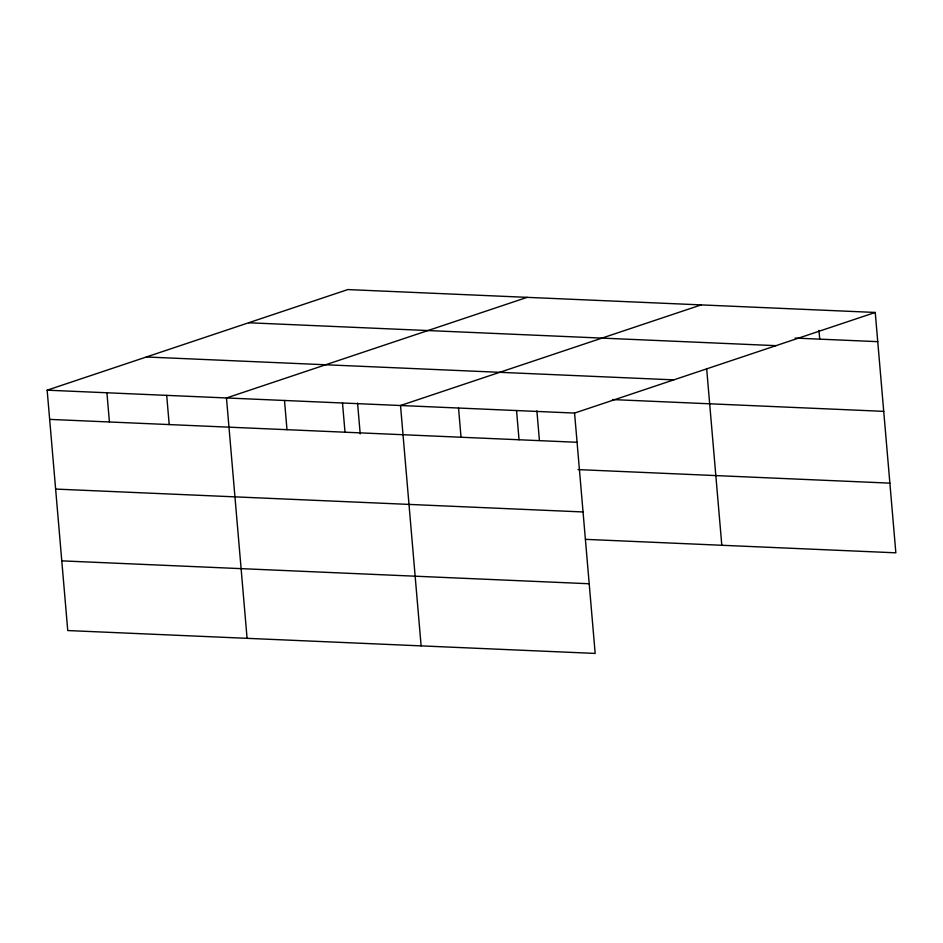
<?xml version="1.0" encoding="UTF-8"?>
<svg xmlns="http://www.w3.org/2000/svg" width="943" height="943" viewBox="0 0 943 943"><rect width="100%" height="100%" fill="white"/><g stroke="black" fill="none" stroke-linecap="round" stroke-linejoin="round"><path stroke-width="1.41" d="M875.245 312.451L574.57 413.069L595.174 653.428L67.755 630.549L47.15 390.178L347.826 289.572L875.245 312.451L895.85 552.822L585.462 539.349M527.149 297.351L226.473 397.97L247.078 638.328M701.191 304.895L400.516 405.514L421.12 645.884M795.079 338.077L877.744 341.661M248.61 322.765L776.018 345.657M146.377 356.984L673.785 379.864M612.502 399.573L883.721 411.348M47.15 390.178L574.57 413.069M49.649 419.387L577.069 442.279M578.047 469.602L889.874 483.134M55.625 489.075L583.045 511.955M61.778 560.861L589.198 583.752M818.984 330.38L819.726 339.138M706.684 368.949L721.808 545.266M536.885 410.889L539.396 440.192M516.552 410.547L519.051 439.756M458.534 408.036L461.033 437.246M357.562 403.109L360.202 433.874M342.498 403.003L345.008 432.212M284.491 400.48L286.99 429.69M166.699 395.365L169.198 424.574M106.924 392.771L109.423 421.981"/></g></svg>
